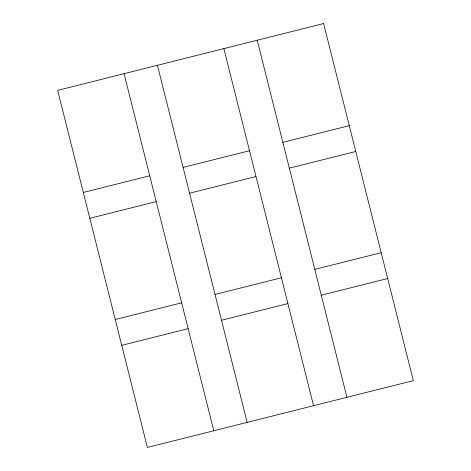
<?xml version="1.0" encoding="UTF-8"?>
<svg xmlns="http://www.w3.org/2000/svg" width="471" height="471" viewBox="0 0 471 471"><rect width="100%" height="100%" fill="white"/><g stroke="black" fill="none" stroke-linecap="round" stroke-linejoin="round"><path stroke-width="0.71" d="M83.32 192.474L149.737 175.789M183.089 167.411L249.5 150.726M282.859 142.342L349.27 125.657M89.808 218.297L156.219 201.612M189.577 193.234L255.989 176.548M289.347 168.165L355.758 151.479M115.242 319.521L181.653 302.835M215.011 294.452L281.423 277.766M314.781 269.388L381.192 252.703M121.73 345.343L188.141 328.658M221.5 320.274L287.911 303.589M321.263 295.211L387.68 278.526M257.207 40.235L346.921 397.318M223.849 48.613L313.562 405.702M157.438 65.298L247.151 422.387M124.079 73.682L213.793 430.765M323.618 23.55L57.668 90.367L147.382 447.45L413.332 380.633L323.618 23.55"/></g></svg>
